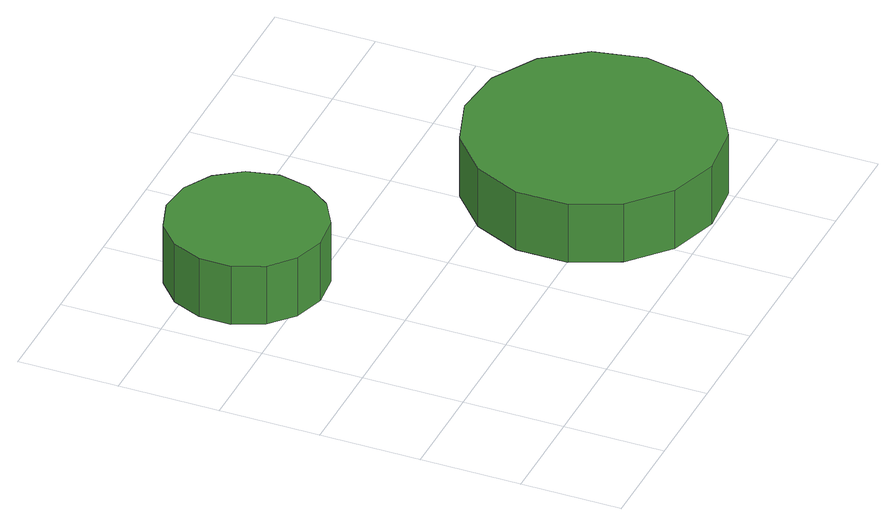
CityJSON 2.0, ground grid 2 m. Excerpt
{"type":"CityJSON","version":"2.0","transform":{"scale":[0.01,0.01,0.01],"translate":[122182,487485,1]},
"CityObjects":{
"tree1":{"type":"SolitaryVegetationObject","attributes":{"function":"something"},"geometry":[{"type":"MultiSurface","lod":"1","boundaries":[[[0,1,2,3,4,5,6,7,8,9,10,11,12,13,14]],[[15,16,17,18,19,20,21,22,23,24,25,26,27,28,29]],[[0,29,28,1]],[[1,28,27,2]],[[2,27,26,3]],[[3,26,25,4]],[[4,25,24,5]],[[5,24,23,6]],[[6,23,22,7]],[[7,22,21,8]],[[8,21,20,9]],[[9,20,19,10]],[[10,19,18,11]],[[11,18,17,12]],[[12,17,16,13]],[[13,16,15,14]],[[14,15,29,0]]]}]},
"tree2":{"type":"SolitaryVegetationObject","attributes":{"function":"something"},"geometry":[{"type":"MultiSurface","lod":"1","boundaries":[[[30,31,32,33,34,35,36,37,38,39,40,41,42,43,44]],[[45,46,47,48,49,50,51,52,53,54,55,56,57,58,59]],[[30,59,58,31]],[[31,58,57,32]],[[32,57,56,33]],[[33,56,55,34]],[[34,55,54,35]],[[35,54,53,36]],[[36,53,52,37]],[[37,52,51,38]],[[38,51,50,39]],[[39,50,49,40]],[[40,49,48,41]],[[41,48,47,42]],[[42,47,46,43]],[[43,46,45,44]],[[44,45,59,30]]]}]}
},
"vertices":[
[369,721,148],[355,784,148],[318,836,148],[262,868,148],[198,875,148],[137,855,148],[90,812,148],[64,753,148],[64,689,148],[90,630,148],[137,588,148],[198,568,148],[262,574,148],[318,607,148],[355,658,148],[355,658,19],[318,607,19],[262,574,19],[198,568,19],[137,588,19],[90,630,19],[64,689,19],[64,753,19],[90,812,19],[137,855,19],[198,875,19],[262,868,19],[318,836,19],[355,784,19],[369,721,19],
[976,250,149],[955,351,149],[895,434,149],[805,486,149],[703,497,149],[605,465,149],[529,396,149],[487,302,149],[487,199,149],[529,105,149],[605,36,149],[703,4,149],[805,15,149],[895,67,149],[955,150,149],[955,150,20],[895,67,20],[805,15,20],[703,4,20],[605,36,20],[529,105,20],[487,199,20],[487,302,20],[529,396,20],[605,465,20],[703,497,20],[805,486,20],[895,434,20],[955,351,20],[976,250,20]
]}
